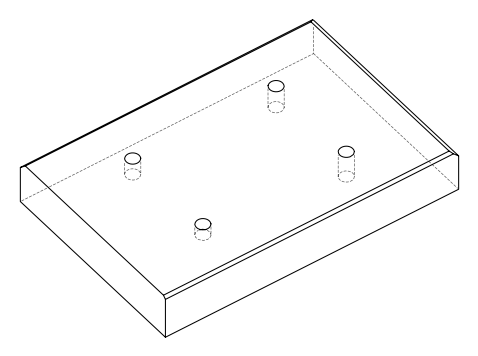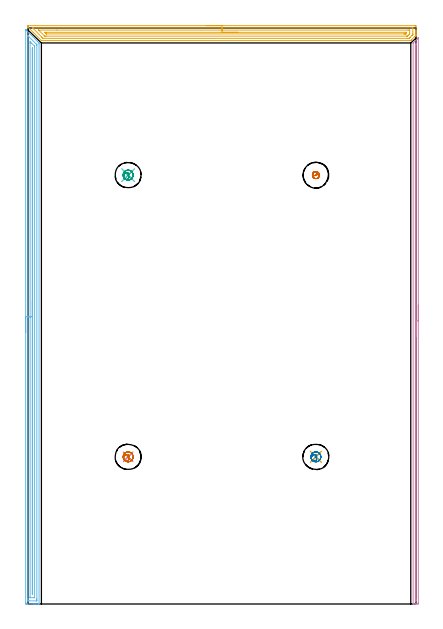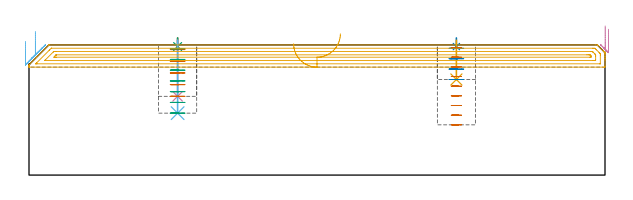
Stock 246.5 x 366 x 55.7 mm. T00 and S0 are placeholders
(PLAN: 13 operations, 4 tool changes, 28.8 min)
(1 SPOT_DRILL | STEP1POCKET | NXT0321_9005460120000 | 0.03 min | 3 mm3)
(2 SPOT_DRILL_1 | STEP1POCKET_1 | NXT0321_9005460120000 | 0.03 min | 3 mm3)
(3 SPOT_DRILL_2 | STEP1POCKET_2 | NXT0321_9005460120000 | 0.03 min | 3 mm3)
(4 DRILL_BLIND_HOLE_INTO_CENTER | STEP1POCKET | NXT0301_128 | 0.1 min | 2357 mm3)
(5 DRILL_BLIND_HOLE_INTO_CENTER_1 | STEP1POCKET_1 | NXT0301_128 | 0.07 min | 1545 mm3)
(6 DRILL_BLIND_HOLE_INTO_CENTER_2 | STEP1POCKET_2 | NXT0301_128 | 0.13 min | 3169 mm3)
(7 MILL_ROUGH_BLIND_HOLE_CONTOUR | STEP1POCKET | NXT0201_013 | Spiral | 0.65 min | 2227 mm3)
(8 MILL_ROUGH_BLIND_HOLE_CONTOUR_1 | STEP1POCKET_1 | NXT0201_013 | Spiral | 0.52 min | 1537 mm3)
(9 MILL_ROUGH_BLIND_HOLE_CONTOUR_2 | STEP1POCKET_2 | NXT0201_013 | Spiral | 0.91 min | 2916 mm3)
(10 AREA_MILL | FG_CHAMFER_SURFACE | UGT0205_001 | 5.88 min | 1976 mm3)
(11 AREA_MILL_1 | FG_CHAMFER_SURFACE_1 | UGT0205_001 | 7.94 min | 11097 mm3)
(12 AREA_MILL_2 | FG_CHAMFER_SURFACE_2 | UGT0205_001 | 11.69 min | 12981 mm3)
(13 MILL_BLIND_HOLE_FROM_SOLID_MATERIAL | STEP1POCKET_3 | UGT0201_129 | Spiral | 0.79 min | 7134 mm3)
(TOOL NXT0321_9005460120000 | NC Spot Drill, 142deg, 12mm, Carbide, Uncoated | D12 PA142 FL30 Z2)
(TOOL NXT0301_128 | Carbide Drill 12mm [861.1-1200-036A1-GP GC34] | D12 PA150 FL37.4 Z2)
(TOOL NXT0201_013 | ENDMILL 10mm | D10 FL30 Z4)
(TOOL UGT0205_001 | Chamfer Mill 20 x 3 x 45 deg. | D20 FL50 Z2)
(TOOL UGT0201_129 | Carbide End Mill 11.9 | D11.9 FL15 Z4)
(OP 1 SPOT_DRILL)
G17 G21 G94 G90
T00 M6
G54
G17 G0 G90 X63.6 Y93.5 S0 M3
G43 Z65.7 H0
G94 G81 G98 Z54.998 F250. R58.7
G80
M5
M2
(OP 2 SPOT_DRILL_1)
G17 G21 G94 G90
T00 M6
G54
G17 G0 G90 X182.9 Y93.5 S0 M3
G43 Z65.7 H0
G94 G81 G98 Z54.998 F250. R58.7
G80
M5
M2
(OP 3 SPOT_DRILL_2)
G17 G21 G94 G90
T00 M6
G54
G17 G0 G90 X63.6 Y272.5 S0 M3
G43 Z65.7 H0
G94 G81 G98 Z54.998 F250. R58.7
G80
M5
M2
(OP 4 DRILL_BLIND_HOLE_INTO_CENTER)
G17 G21 G94 G90
T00 M6
G54
G17 G0 G90 X63.6 Y93.5 S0 M3
G43 Z65.7 H1
G94 G81 G98 Z33.7 F250. R57.7
G80
M5
M2
(OP 5 DRILL_BLIND_HOLE_INTO_CENTER_1)
G17 G21 G94 G90
T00 M6
G54
G17 G0 G90 X182.9 Y93.5 S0 M3
G43 Z65.7 H1
G94 G81 G98 Z40.9 F250. R57.7
G80
M5
M2
(OP 6 DRILL_BLIND_HOLE_INTO_CENTER_2)
G17 G21 G94 G90
T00 M6
G54
G17 G0 G90 X63.6 Y272.5 S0 M3
G43 Z65.7 H1
G94 G81 G98 Z26.5 F250. R57.7
G80
M5
M2
(OP 7 MILL_ROUGH_BLIND_HOLE_CONTOUR)
G17 G21 G94 G90
T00 M6
G54
G17 G0 G90 X63.6 Y93.5 S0 M3
G43 Z65.7 H0
Z53.7
G94 G3 X64.053 Y94.19 R0.494 F250.
X62.974 Y94.945 R1.257
X60.912 Y93.648 R2.094
X61.444 Y91.204 R2.207
X65.896 Y91.344 R3.15
X61.444 Y91.204 R-3.15
X63.67 Y91.274 R1.575
X63.6 Y93.5 R1.575
G0 Z48.7
G3 X64.053 Y94.19 R0.494
X62.974 Y94.945 R1.257
X60.912 Y93.648 R2.094
X61.444 Y91.204 R2.207
X65.896 Y91.344 R3.15
X61.444 Y91.204 R-3.15
X63.67 Y91.274 R1.575
X63.6 Y93.5 R1.575
G0 Z43.7
G3 X64.053 Y94.19 R0.494
X62.974 Y94.945 R1.257
X60.912 Y93.648 R2.094
X61.444 Y91.204 R2.207
X65.896 Y91.344 R3.15
X61.444 Y91.204 R-3.15
X63.67 Y91.274 R1.575
X63.6 Y93.5 R1.575
G0 Z38.7
G3 X64.053 Y94.19 R0.494
X62.974 Y94.945 R1.257
X60.912 Y93.648 R2.094
X61.444 Y91.204 R2.207
X65.896 Y91.344 R3.15
X61.444 Y91.204 R-3.15
X63.67 Y91.274 R1.575
X63.6 Y93.5 R1.575
G0 Z33.7
G3 X64.053 Y94.19 R0.494
X62.974 Y94.945 R1.257
X60.912 Y93.648 R2.094
X61.444 Y91.204 R2.207
X65.896 Y91.344 R3.15
X61.444 Y91.204 R-3.15
X63.67 Y91.274 R1.575
X63.6 Y93.5 R1.575
G0 Z65.7
M5
M2
(OP 8 MILL_ROUGH_BLIND_HOLE_CONTOUR_1)
G17 G21 G94 G90
T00 M6
G54
G17 G0 G90 X182.9 Y93.5 S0 M3
G43 Z65.7 H0
Z54.25
G94 G3 X183.353 Y94.19 R0.494 F250.
X182.274 Y94.945 R1.257
X180.212 Y93.648 R2.094
X180.744 Y91.204 R2.207
X185.196 Y91.344 R3.15
X180.744 Y91.204 R-3.15
X182.97 Y91.274 R1.575
X182.9 Y93.5 R1.575
G0 Z49.8
G3 X183.353 Y94.19 R0.494
X182.274 Y94.945 R1.257
X180.212 Y93.648 R2.094
X180.744 Y91.204 R2.207
X185.196 Y91.344 R3.15
X180.744 Y91.204 R-3.15
X182.97 Y91.274 R1.575
X182.9 Y93.5 R1.575
G0 Z45.35
G3 X183.353 Y94.19 R0.494
X182.274 Y94.945 R1.257
X180.212 Y93.648 R2.094
X180.744 Y91.204 R2.207
X185.196 Y91.344 R3.15
X180.744 Y91.204 R-3.15
X182.97 Y91.274 R1.575
X182.9 Y93.5 R1.575
G0 Z40.9
G3 X183.353 Y94.19 R0.494
X182.274 Y94.945 R1.257
X180.212 Y93.648 R2.094
X180.744 Y91.204 R2.207
X185.196 Y91.344 R3.15
X180.744 Y91.204 R-3.15
X182.97 Y91.274 R1.575
X182.9 Y93.5 R1.575
G0 Z65.7
M5
M2
(OP 9 MILL_ROUGH_BLIND_HOLE_CONTOUR_2)
G17 G21 G94 G90
T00 M6
G54
G17 G0 G90 X63.6 Y272.5 S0 M3
G43 Z65.7 H0
Z54.1
G94 G3 X64.053 Y273.19 R0.494 F250.
X62.974 Y273.945 R1.257
X60.912 Y272.648 R2.094
X61.444 Y270.204 R2.207
X65.896 Y270.344 R3.15
X61.444 Y270.204 R-3.15
X63.67 Y270.274 R1.575
X63.6 Y272.5 R1.575
G0 Z49.5
G3 X64.053 Y273.19 R0.494
X62.974 Y273.945 R1.257
X60.912 Y272.648 R2.094
X61.444 Y270.204 R2.207
X65.896 Y270.344 R3.15
X61.444 Y270.204 R-3.15
X63.67 Y270.274 R1.575
X63.6 Y272.5 R1.575
G0 Z44.9
G3 X64.053 Y273.19 R0.494
X62.974 Y273.945 R1.257
X60.912 Y272.648 R2.094
X61.444 Y270.204 R2.207
X65.896 Y270.344 R3.15
X61.444 Y270.204 R-3.15
X63.67 Y270.274 R1.575
X63.6 Y272.5 R1.575
G0 Z40.3
G3 X64.053 Y273.19 R0.494
X62.974 Y273.945 R1.257
X60.912 Y272.648 R2.094
X61.444 Y270.204 R2.207
X65.896 Y270.344 R3.15
X61.444 Y270.204 R-3.15
X63.67 Y270.274 R1.575
X63.6 Y272.5 R1.575
G0 Z35.7
G3 X64.053 Y273.19 R0.494
X62.974 Y273.945 R1.257
X60.912 Y272.648 R2.094
X61.444 Y270.204 R2.207
X65.896 Y270.344 R3.15
X61.444 Y270.204 R-3.15
X63.67 Y270.274 R1.575
X63.6 Y272.5 R1.575
G0 Z31.1
G3 X64.053 Y273.19 R0.494
X62.974 Y273.945 R1.257
X60.912 Y272.648 R2.094
X61.444 Y270.204 R2.207
X65.896 Y270.344 R3.15
X61.444 Y270.204 R-3.15
X63.67 Y270.274 R1.575
X63.6 Y272.5 R1.575
G0 Z26.5
G3 X64.053 Y273.19 R0.494
X62.974 Y273.945 R1.257
X60.912 Y272.648 R2.094
X61.444 Y270.204 R2.207
X65.896 Y270.344 R3.15
X61.444 Y270.204 R-3.15
X63.67 Y270.274 R1.575
X63.6 Y272.5 R1.575
G0 Z65.7
M5
M2
(OP 10 AREA_MILL)
G17 G21 G94 G90
T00 M6
G54
G17 G0 G90 X248. Y189.9 S1061 M3
G43 Z65.7 H0
Z62.4
G94 G1 Y189.862 Z61.528 F250.
Y189.748 Z60.663
Y189.559 Z59.812
Y189.297 Z58.98
Y188.963 Z58.174
Y188.56 Z57.4
Y188.092 Z56.664
Y187.56 Z55.972
Y186.971 Z55.329
Y186.328 Z54.74
Y185.636 Z54.208
Y184.9 Z53.74
Y184.126 Z53.337
Y183.32 Z53.003
Y182.488 Z52.741
Y181.636 Z52.552
Y180.772 Z52.438
Y179.9 Z52.4
Y0.629
X247.997 Y0.284
X247.992 Y0.01 Z52.403
X247.66 Y0. Z52.734
X246.268 Z54.128
X245.913 Z54.481
X244.976 Z55.423
X244.837 Y0.002 Z55.556
X244.703 Y0.01 Z55.688
X244.7 Y0.182 Z55.7
Y356.489
X244.702 Y356.498 Z55.697
X244.705 Y356.505 Z55.694
X246.787 Y358.589 Z53.609
X246.923 Y358.724 Z53.475
X247.084 Y358.885 Z53.314
X247.224 Y359.026 Z53.172
X247.37 Y359.171 Z53.028
X247.511 Y359.312 Z52.887
X247.66 Y359.463 Z52.735
X247.817 Y359.618 Z52.581
X247.939 Y359.741 Z52.455
X247.989 Y359.789 Z52.403
X247.997 Y359.699 Z52.4
X248. Y359.66
Y179.9
X246.586 Z53.814
Y2.623
X246.585 Y2.417 Z53.815
X246.584 Y2.307 Z53.816
X246.579 Y2.027 Z53.821
X246.314 Y2.007 Z54.086
X246.162 Y2.005 Z54.238
X246.129 Y2.008 Z54.271
X246.121 Y2.012 Z54.279
X246.119 Y2.023 Z54.281
X246.116 Y2.06 Z54.284
X246.115 Y2.211 Z54.285
X246.114 Y2.417 Z54.286
Y354.701
X246.116 Y355.183 Z54.284
X246.119 Y355.385 Z54.281
X246.121 Y355.442 Z54.279
X246.142 Y355.481 Z54.258
X246.247 Y355.595 Z54.153
X246.355 Y355.701 Z54.045
X246.525 Y355.863 Z53.875
X246.579 Y355.911 Z53.821
X246.582 Y355.804 Z53.818
X246.585 Y355.595 Z53.815
Y355.389
X246.586 Y179.9 Z53.814
Y179.028 Z53.852
Y178.163 Z53.966
Y177.312 Z54.155
Y176.48 Z54.417
Y175.674 Z54.751
Y174.9 Z55.154
Y174.164 Z55.623
Y173.472 Z56.154
Y172.829 Z56.743
Y172.24 Z57.386
Y171.708 Z58.078
Y171.24 Z58.814
Y170.837 Z59.588
Y170.503 Z60.394
Y170.241 Z61.226
Y170.052 Z62.078
Y169.938 Z62.943
Y169.9 Z63.814
G0 Z65.7
M5
M2
(OP 11 AREA_MILL_1)
G17 G21 G94 G90
T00 M6
G54
G17 G0 G90 X113.25 Y367.5 S1061 M3
G43 Z65.7 H0
Z56.2
G94 G1 X113.288 Z55.328 F250.
X113.402 Z54.464
X113.591 Z53.612
X113.853 Z52.78
X114.187 Z51.974
X114.59 Z51.2
X115.058 Z50.464
X115.59 Z49.772
X116.179 Z49.129
X116.822 Z48.54
X117.514 Z48.009
X118.25 Z47.54
X119.024 Z47.137
X119.83 Z46.803
X120.662 Z46.541
X121.514 Z46.352
X122.378 Z46.238
X123.25 Z46.2
X245.901 Y367.499 Z46.201
X246.275 Y367.496
X246.49 Y367.492 Z46.204
X246.5 Y367.129 Z46.567
Y364.501 Z49.192
Y363.926 Z49.77
Y363.626 Z50.07
Y363.051 Z50.646
Y362.75 Z50.945
Y362.149 Z51.551
Y361.668 Z52.031
Y361.443 Z52.25
X246.499 Y361.298 Z52.39
X246.498 Y361.295 Z52.394
X246.495 Y361.29 Z52.399
X246.347 Y361.146 Z52.552
X246.201 Y360.999 Z52.697
X246.058 Y360.857 Z52.841
X245.901 Y360.7 Z52.998
X245.763 Y360.561 Z53.135
X243.572 Y358.371 Z55.326
X243.225 Y358.027 Z55.673
X243.2 Y358.007 Z55.693
X242.333 Y358. Z55.7
X8.627
X8.506 Y358.004 Z55.689
X8.421 Y358.078 Z55.619
X3.275 Y363.225 Z50.475
X0.153 Y366.346 Z47.352
X0.121 Y366.378 Z47.32
X0.01 Y366.501 Z47.196
X0. Y366.855 Z46.844
Y366.992 Z46.708
Y367.404 Z46.296
X0.01 Y367.494 Z46.205
X0.025 Y367.5 Z46.2
X123.25
Y366.086 Z47.614
X244.117 Y366.085 Z47.615
X244.289 Y366.084 Z47.616
X244.458 Y366.079 Z47.621
X244.491 Y366.078 Z47.623
X244.495 Y366.054 Z47.646
X244.497 Y366.028 Z47.672
X244.5 Y365.877 Z47.823
X244.499 Y362.375 Z51.325
X244.493 Y361.874 Z51.826
X244.49 Y361.781 Z51.919
X244.479 Y361.74 Z51.96
X244.452 Y361.709 Z51.991
X244.371 Y361.624 Z52.076
X244.117 Y361.366 Z52.334
X243.931 Y361.181 Z52.519
X242.873 Y360.123 Z53.577
X242.605 Y359.856 Z53.844
X242.333 Y359.587 Z54.113
X242.156 Y359.42 Z54.28
X241.441 Y359.415 Z54.285
X241.27
X9.7
X9.61 Y359.416 Z54.284
X9.565 Y359.418 Z54.282
X9.546 Y359.421 Z54.279
X9.519 Y359.44 Z54.26
X8.828 Y360.123 Z53.577
X8.627 Y360.323 Z53.377
X3.275 Y365.675 Z48.025
X2.928 Y366.031 Z47.669
X2.891 Y366.071 Z47.629
X2.888 Y366.08 Z47.62
X2.907 Y366.081 Z47.619
X3.029 Y366.083 Z47.617
X3.275 Y366.085 Z47.615
X3.445 Y366.086 Z47.614
X123.25
Y364.672 Z49.028
X241.441 Y364.671 Z49.029
X242.163 Y364.668 Z49.032
X242.333 Y364.665 Z49.035
X242.49 Y364.659 Z49.041
X242.495 Y364.501 Z49.199
X242.499 Y364.339 Z49.361
Y362.75 Z50.95
X242.498 Y362.588 Z51.112
X242.49 Y362.422 Z51.278
X242.469 Y362.18 Z51.52
X242.333 Y362.034 Z51.666
X242.253 Y361.953 Z51.747
X242.175 Y361.874 Z51.826
X241.441 Y361.14 Z52.56
X241.369 Y361.069 Z52.631
X241.296 Y360.999 Z52.701
X241.145 Y360.856 Z52.844
X241.1 Y360.835 Z52.865
X241.011 Y360.832 Z52.868
X240.895 Y360.83 Z52.87
X240.722 Y360.829 Z52.871
X240.549 Y360.828 Z52.872
X11.476 Y360.829 Z52.871
X11.303 Y360.83 Z52.87
X10.577 Y360.835 Z52.865
X10.411 Y360.988 Z52.712
X10.401 Y360.999 Z52.701
X6.899 Y364.501 Z49.199
X6.843 Y364.558 Z49.142
X6.748 Y364.663 Z49.037
X6.766 Y364.668 Z49.032
X6.776 Y364.669 Z49.031
X6.843 Y364.671 Z49.029
X18.408 Y364.672 Z49.028
X123.25
Y363.257 Z50.443
X240.033 Y363.256 Z50.444
X240.374 Y363.253 Z50.447
X240.436 Y363.25 Z50.45
X240.49 Y363.245 Z50.455
X240.492 Y363.16 Z50.54
X240.499 Y362.799 Z50.901
X240.496 Y362.75 Z50.95
X240.488 Y362.649 Z51.051
X240.41 Y362.566 Z51.134
X240.287 Y362.441 Z51.259
X240.129 Y362.287 Z51.413
X240.096 Y362.257 Z51.443
X240.043 Y362.25 Z51.45
X239.915 Y362.247 Z51.453
X239.657 Y362.244 Z51.456
X239.281 Y362.243 Z51.457
X238.765
X11.82
X11.691 Y362.244 Z51.456
X11.627 Y362.247 Z51.453
X11.616 Y362.249 Z51.451
X11.584 Y362.275 Z51.425
X11.519 Y362.335 Z51.365
X11.303 Y362.546 Z51.154
X11.103 Y362.75 Z50.95
X10.91 Y362.951 Z50.749
X10.632 Y363.251 Z50.449
X10.791 Y363.253 Z50.447
X11.303 Y363.256 Z50.444
X11.679 Y363.257 Z50.443
X123.25
X124.122 Z50.481
X124.986 Z50.595
X125.838 Z50.783
X126.67 Z51.046
X127.476 Z51.38
X128.25 Z51.782
X128.986 Z52.251
X129.678 Z52.782
X130.321 Z53.372
X130.91 Z54.015
X131.442 Z54.707
X131.91 Z55.443
X132.313 Z56.216
X132.647 Z57.022
X132.909 Z57.854
X133.098 Z58.706
X133.212 Z59.571
X133.25 Z60.443
G0 Z65.7
M5
M2
(OP 12 AREA_MILL_2)
G17 G21 G94 G90
T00 M6
G54
G17 G0 G90 X-1.5 Y172.5 S1061 M3
G43 Z65.7 H0
Z57.2
G94 G1 Y172.538 Z56.328 F250.
Y172.652 Z55.464
Y172.841 Z54.612
Y173.103 Z53.78
Y173.437 Z52.974
Y173.84 Z52.2
Y174.308 Z51.464
Y174.84 Z50.772
Y175.429 Z50.129
Y176.072 Z49.54
Y176.764 Z49.009
Y177.5 Z48.54
Y178.274 Z48.137
Y179.08 Z47.803
Y179.912 Z47.541
Y180.764 Z47.352
Y181.628 Z47.238
Y182.5 Z47.2
Y364.932
X-1.497 Y364.988 Z47.201
X-1.496 Y364.989 Z47.202
X-1.476 Y364.977 Z47.221
X-1.322 Y364.823 Z47.376
X-1.176 Y364.678 Z47.52
X-1.036 Y364.537 Z47.662
X-0.875 Y364.376 Z47.822
X-0.739 Y364.241 Z47.957
X-0.61 Y364.111 Z48.088
X6.274 Y357.227 Z54.973
X6.676 Y356.825 Z55.374
X6.721 Y356.78 Z55.42
X6.917 Y356.583 Z55.614
X6.997 Y356.495 Z55.689
X7. Y356.333 Z55.7
Y0.177
X6.998 Y0.01 Z55.689
X6.874 Y0.003 Z55.566
X6.744 Y0. Z55.443
X6.493 Z55.193
X5.803 Z54.498
X4.586 Z53.283
X4.059 Z52.753
X3.45 Z52.145
X-1.095 Z47.602
X-1.176 Y0.002 Z47.522
X-1.493 Y0.01 Z47.204
X-1.498 Y0.294 Z47.201
X-1.5 Y0.624 Z47.2
Y0.956
Y182.5
X-0.086 Z48.614
Y360.579
X-0.085 Y360.802 Z48.615
X-0.082 Y360.996 Z48.618
X-0.079 Y361.091 Z48.621
X-0.076 Y361.114 Z48.624
X-0.048 Y361.088 Z48.652
X0.247 Y360.802 Z48.947
X5.267 Y355.783 Z53.967
X5.438 Y355.611 Z54.138
X5.523 Y355.523 Z54.223
X5.564 Y355.476 Z54.264
X5.579 Y355.456 Z54.279
X5.58 Y355.439 Z54.28
X5.585 Y354.769 Z54.285
X5.586 Y3.305 Z54.286
X5.585 Y2.635 Z54.285
X5.583 Y2.411 Z54.283
X5.579 Y2.077 Z54.279
X5.567 Y2.01 Z54.267
X5.466 Y2.005 Z54.166
X5.331 Y2.001 Z54.031
X0.569 Y2. Z49.269
X0.096 Y2.002 Z48.796
X-0.044 Y2.007 Z48.656
X-0.071 Y2.009 Z48.629
X-0.079 Y2.057 Z48.621
X-0.082 Y2.185 Z48.618
X-0.084 Y2.411 Z48.616
X-0.086 Y3.082 Z48.614
Y3.305
Y182.5
X1.328 Z50.028
X1.329 Y356.448 Z50.029
X1.334 Y357.227 Z50.034
X1.335 Y357.238 Z50.035
X1.366 Y357.227 Z50.066
X1.441 Y357.156 Z50.141
X2.268 Y356.333 Z50.968
X4.056 Y354.545 Z52.756
X4.059 Y354.542 Z52.759
X4.161 Y354.428 Z52.861
X4.168 Y353.999 Z52.868
X4.171 Y353.767 Z52.871
Y353.652
Y353.536
Y4.198
X4.17 Y4.084 Z52.87
X4.168 Y4.045 Z52.868
X4.165 Y4.02 Z52.865
X4.153 Y4.01 Z52.853
X4.059 Y4.008 Z52.759
X3.379 Y4.001 Z52.079
X1.634 Z50.334
X1.441 Y4.005 Z50.141
X1.378 Y4.009 Z50.078
X1.335 Y4.015 Z50.035
X1.333 Y4.083 Z50.033
X1.33 Y4.198 Z50.03
X1.329 Y4.314 Z50.029
X1.328 Y182.5 Z50.028
X2.743 Z51.443
Y352.758
X2.744 Y353.197 Z51.444
X2.745 Y353.21 Z51.445
X2.75 Y353.221 Z51.45
X2.755 Y353.212 Z51.455
X2.756 Y353.198 Z51.456
X2.757 Y6.865 Z51.457
X2.752 Y6.431 Z51.452
X2.749 Y6.337 Z51.449
X2.744 Y6.425 Z51.444
X2.743 Y6.44 Z51.443
Y182.5
Y183.372 Z51.481
Y184.236 Z51.595
Y185.088 Z51.783
Y185.92 Z52.046
Y186.726 Z52.38
Y187.5 Z52.782
Y188.236 Z53.251
Y188.928 Z53.782
Y189.571 Z54.372
Y190.16 Z55.015
Y190.692 Z55.707
Y191.16 Z56.443
Y191.563 Z57.216
Y191.897 Z58.022
Y192.159 Z58.854
Y192.348 Z59.706
Y192.462 Z60.571
Y192.5 Z61.443
G0 Z65.7
M5
M2
(OP 13 MILL_BLIND_HOLE_FROM_SOLID_MATERIAL)
G17 G21 G94 G90
T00 M6
G54
G17 G0 G90 X182.9 Y272.5 S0 M3
G43 Z65.7 H0
Z54.567
G94 G3 X183.565 Y274.035 R0.912 F250.
X181.397 Y274.106 R1.535
X181.294 Y270.997 R2.2
X181.397 Y274.106 R-2.2
X181.345 Y272.551 R1.1
X182.9 Y272.5 R1.1
G0 Z50.433
G3 X183.565 Y274.035 R0.912
X181.397 Y274.106 R1.535
X181.294 Y270.997 R2.2
X181.397 Y274.106 R-2.2
X181.345 Y272.551 R1.1
X182.9 Y272.5 R1.1
G0 Z46.3
G3 X183.565 Y274.035 R0.912
X181.397 Y274.106 R1.535
X181.294 Y270.997 R2.2
X181.397 Y274.106 R-2.2
X181.345 Y272.551 R1.1
X182.9 Y272.5 R1.1
G0 Z42.167
G3 X183.565 Y274.035 R0.912
X181.397 Y274.106 R1.535
X181.294 Y270.997 R2.2
X181.397 Y274.106 R-2.2
X181.345 Y272.551 R1.1
X182.9 Y272.5 R1.1
G0 Z38.033
G3 X183.565 Y274.035 R0.912
X181.397 Y274.106 R1.535
X181.294 Y270.997 R2.2
X181.397 Y274.106 R-2.2
X181.345 Y272.551 R1.1
X182.9 Y272.5 R1.1
G0 Z33.9
G3 X183.565 Y274.035 R0.912
X181.397 Y274.106 R1.535
X181.294 Y270.997 R2.2
X181.397 Y274.106 R-2.2
X181.345 Y272.551 R1.1
X182.9 Y272.5 R1.1
G0 Z29.767
G3 X183.565 Y274.035 R0.912
X181.397 Y274.106 R1.535
X181.294 Y270.997 R2.2
X181.397 Y274.106 R-2.2
X181.345 Y272.551 R1.1
X182.9 Y272.5 R1.1
G0 Z25.633
G3 X183.565 Y274.035 R0.912
X181.397 Y274.106 R1.535
X181.294 Y270.997 R2.2
X181.397 Y274.106 R-2.2
X181.345 Y272.551 R1.1
X182.9 Y272.5 R1.1
G0 Z21.5
G3 X183.565 Y274.035 R0.912
X181.397 Y274.106 R1.535
X181.294 Y270.997 R2.2
X181.397 Y274.106 R-2.2
X181.345 Y272.551 R1.1
X182.9 Y272.5 R1.1
G0 Z65.7
M5
M2
